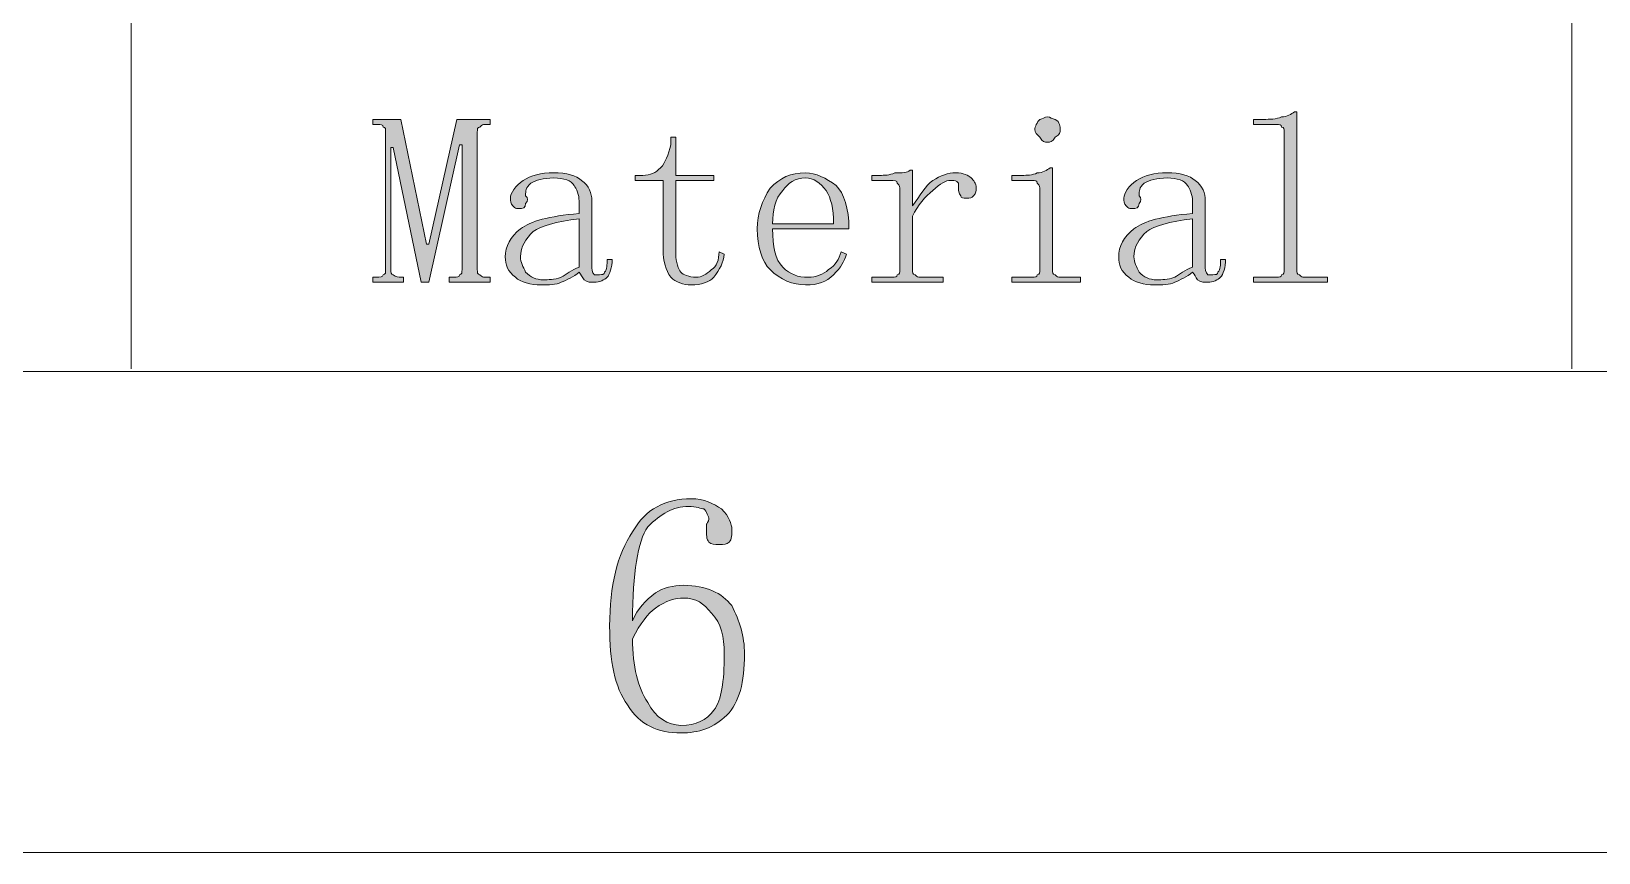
# Model space of a CAD drawing. Header units: millimetres. Extents: x 0 to 297, y 0 to 208.
# Drawn here: x 197.66 to 209.46, y 0.1 to 6.28 of the extents above; entities that cross this region are included whole.
import ezdxf

# ---------------------------------------------------------------- set-up
doc = ezdxf.new("R2010")
doc.units = ezdxf.units.MM

msp = doc.modelspace()

# ---------------------------------------------------------------- hatches: boundary and pattern name
h = msp.add_hatch(color=7)
edge = h.paths.add_edge_path(flags=0)
edge.add_spline(control_points=[(201.016658, 4.485163), (201.016658, 4.46576), (201.016658, 4.44671), (201.035708, 4.44671), (201.055111, 4.42766), (201.055111, 4.42766), (201.074161, 4.42766), (201.074161, 4.42766), (201.112614, 4.42766), (201.112614, 4.42766), (201.112614, 4.42766), (201.112614, 4.389207), (201.112614, 4.389207), (201.112614, 4.389207), (200.805697, 4.389207), (200.805697, 4.389207), (200.805697, 4.389207), (200.805697, 4.42766), (200.805697, 4.42766), (200.805697, 4.42766), (200.84415, 4.42766), (200.84415, 4.42766), (200.8632, 4.42766), (200.882603, 4.42766), (200.882603, 4.44671), (200.901653, 4.44671), (200.901653, 4.46576), (200.901653, 4.485163), (200.901653, 4.485163), (200.901653, 5.424257), (200.901653, 5.424257), (200.901653, 5.424257), (200.882603, 5.424257), (200.882603, 5.424257), (200.882603, 5.424257), (200.652592, 4.389207), (200.652592, 4.389207), (200.652592, 4.389207), (200.595089, 4.389207), (200.595089, 4.389207), (200.595089, 4.389207), (200.595089, 4.389207), (200.595089, 4.389207), (200.595089, 4.389207), (200.384128, 5.404854), (200.384128, 5.404854), (200.384128, 5.404854), (200.365078, 5.404854), (200.365078, 5.404854), (200.365078, 5.404854), (200.365078, 4.485163), (200.365078, 4.485163), (200.365078, 4.46576), (200.365078, 4.44671), (200.384128, 4.44671), (200.403178, 4.42766), (200.422581, 4.42766), (200.441631, 4.42766), (200.441631, 4.42766), (200.460681, 4.42766), (200.460681, 4.42766), (200.460681, 4.42766), (200.460681, 4.389207), (200.460681, 4.389207), (200.460681, 4.389207), (200.230669, 4.389207), (200.230669, 4.389207), (200.230669, 4.389207), (200.230669, 4.42766), (200.230669, 4.42766), (200.230669, 4.42766), (200.250072, 4.42766), (200.250072, 4.42766), (200.288172, 4.42766), (200.307575, 4.42766), (200.307575, 4.44671), (200.326625, 4.44671), (200.326625, 4.46576), (200.326625, 4.485163), (200.326625, 4.485163), (200.326625, 5.51986), (200.326625, 5.51986), (200.326625, 5.539263), (200.326625, 5.558313), (200.307575, 5.558313), (200.307575, 5.577363), (200.288172, 5.577363), (200.269122, 5.577363), (200.269122, 5.577363), (200.230669, 5.577363), (200.230669, 5.577363), (200.230669, 5.577363), (200.230669, 5.615815), (200.230669, 5.615815), (200.230669, 5.615815), (200.441631, 5.615815), (200.441631, 5.615815), (200.441631, 5.615815), (200.633189, 4.676721), (200.633189, 4.676721), (200.633189, 4.676721), (200.652592, 4.676721), (200.652592, 4.676721), (200.652592, 4.676721), (200.8632, 5.615815), (200.8632, 5.615815), (200.8632, 5.615815), (201.112614, 5.615815), (201.112614, 5.615815), (201.112614, 5.615815), (201.112614, 5.577363), (201.112614, 5.577363), (201.112614, 5.577363), (201.074161, 5.577363), (201.074161, 5.577363), (201.055111, 5.577363), (201.055111, 5.577363), (201.035708, 5.558313), (201.016658, 5.558313), (201.016658, 5.539263), (201.016658, 5.51986), (201.016658, 5.51986), (201.016658, 4.485163), (201.016658, 4.485163), (201.016658, 4.485163), (201.016658, 4.485163), (201.016658, 4.485163)], knot_values=[0, 0, 0, 0, 1, 1, 1, 2, 2, 2, 3, 3, 3, 4, 4, 4, 5, 5, 5, 6, 6, 6, 7, 7, 7, 8, 8, 8, 9, 9, 9, 10, 10, 10, 11, 11, 11, 12, 12, 12, 13, 13, 13, 14, 14, 14, 15, 15, 15, 16, 16, 16, 17, 17, 17, 18, 18, 18, 19, 19, 19, 20, 20, 20, 21, 21, 21, 22, 22, 22, 23, 23, 23, 24, 24, 24, 25, 25, 25, 26, 26, 26, 27, 27, 27, 28, 28, 28, 29, 29, 29, 30, 30, 30, 31, 31, 31, 32, 32, 32, 33, 33, 33, 34, 34, 34, 35, 35, 35, 36, 36, 36, 37, 37, 37, 38, 38, 38, 39, 39, 39, 40, 40, 40, 41, 41, 41, 42, 42, 42, 42], degree=3, periodic=1)
edge = h.paths.add_edge_path(flags=0)
edge.add_spline(control_points=[(201.495731, 4.370157), (201.419178, 4.370157), (201.342272, 4.389207), (201.304172, 4.42766), (201.246669, 4.46576), (201.227619, 4.523263), (201.227619, 4.580765), (201.227619, 4.657671), (201.265719, 4.734224), (201.342272, 4.791726), (201.419178, 4.849229), (201.553233, 4.887682), (201.783244, 4.906732), (201.783244, 4.906732), (201.783244, 5.002688), (201.783244, 5.002688), (201.783244, 5.040788), (201.764194, 5.09829), (201.744792, 5.117693), (201.725742, 5.155793), (201.668239, 5.174843), (201.591686, 5.174843), (201.514781, 5.174843), (201.457278, 5.155793), (201.419178, 5.136743), (201.380725, 5.09829), (201.380725, 5.07924), (201.380725, 5.040788), (201.399775, 5.021738), (201.399775, 5.002688), (201.380725, 4.983285), (201.380725, 4.945185), (201.361675, 4.945185), (201.323222, 4.945185), (201.304172, 4.945185), (201.304172, 4.945185), (201.284769, 4.964235), (201.265719, 4.983285), (201.265719, 5.002688), (201.265719, 5.021738), (201.265719, 5.06019), (201.304172, 5.117693), (201.361675, 5.155793), (201.419178, 5.194246), (201.495731, 5.213296), (201.591686, 5.213296), (201.687289, 5.213296), (201.764194, 5.194246), (201.802294, 5.155793), (201.859797, 5.117693), (201.8792, 5.06019), (201.8792, 5.002688), (201.8792, 5.002688), (201.8792, 4.523263), (201.8792, 4.523263), (201.8792, 4.485163), (201.8792, 4.46576), (201.89825, 4.44671), (201.89825, 4.44671), (201.9173, 4.44671), (201.936703, 4.44671), (201.955753, 4.44671), (201.974803, 4.44671), (201.974803, 4.46576), (201.994206, 4.485163), (201.994206, 4.523263), (201.994206, 4.561715), (201.994206, 4.561715), (202.032306, 4.561715), (202.032306, 4.561715), (202.032306, 4.504213), (202.013256, 4.44671), (201.994206, 4.42766), (201.974803, 4.408257), (201.936703, 4.389207), (201.89825, 4.389207), (201.8792, 4.389207), (201.840747, 4.389207), (201.821697, 4.408257), (201.802294, 4.42766), (201.802294, 4.44671), (201.783244, 4.46576), (201.744792, 4.42766), (201.687289, 4.408257), (201.649189, 4.389207), (201.610736, 4.370157), (201.553233, 4.370157), (201.495731, 4.370157), (201.495731, 4.370157), (201.495731, 4.370157), (201.495731, 4.370157), (201.495731, 4.370157), (201.495731, 4.370157), (201.495731, 4.370157)], knot_values=[0, 0, 0, 0, 1, 1, 1, 2, 2, 2, 3, 3, 3, 4, 4, 4, 5, 5, 5, 6, 6, 6, 7, 7, 7, 8, 8, 8, 9, 9, 9, 10, 10, 10, 11, 11, 11, 12, 12, 12, 13, 13, 13, 14, 14, 14, 15, 15, 15, 16, 16, 16, 17, 17, 17, 18, 18, 18, 19, 19, 19, 20, 20, 20, 21, 21, 21, 22, 22, 22, 23, 23, 23, 24, 24, 24, 25, 25, 25, 26, 26, 26, 27, 27, 27, 28, 28, 28, 29, 29, 29, 30, 30, 30, 31, 31, 31, 31], degree=3, periodic=1)
edge = h.paths.add_edge_path(flags=0)
edge.add_spline(control_points=[(201.342272, 4.580765), (201.342272, 4.542665), (201.361675, 4.504213), (201.380725, 4.46576), (201.419178, 4.42766), (201.457278, 4.408257), (201.514781, 4.408257), (201.553233, 4.408257), (201.591686, 4.408257), (201.649189, 4.42766), (201.687289, 4.44671), (201.725742, 4.485163), (201.783244, 4.504213), (201.783244, 4.504213), (201.783244, 4.868279), (201.783244, 4.868279), (201.610736, 4.849229), (201.495731, 4.810776), (201.438228, 4.772676), (201.380725, 4.715174), (201.342272, 4.657671), (201.342272, 4.580765), (201.342272, 4.580765), (201.342272, 4.580765), (201.342272, 4.580765), (201.342272, 4.580765), (201.342272, 4.580765), (201.342272, 4.580765)], knot_values=[0, 0, 0, 0, 1, 1, 1, 2, 2, 2, 3, 3, 3, 4, 4, 4, 5, 5, 5, 6, 6, 6, 7, 7, 7, 8, 8, 8, 9, 9, 9, 9], degree=3, periodic=1)
edge = h.paths.add_edge_path(flags=0)
edge.add_spline(control_points=[(202.511378, 4.600168), (202.511378, 4.542665), (202.530781, 4.485163), (202.549831, 4.46576), (202.568881, 4.44671), (202.607333, 4.42766), (202.664836, 4.42766), (202.703289, 4.42766), (202.741389, 4.44671), (202.779842, 4.485163), (202.818294, 4.504213), (202.837344, 4.561715), (202.837344, 4.619218), (202.837344, 4.619218), (202.875797, 4.600168), (202.875797, 4.600168), (202.875797, 4.542665), (202.837344, 4.485163), (202.798892, 4.42766), (202.760792, 4.389207), (202.703289, 4.370157), (202.626383, 4.370157), (202.568881, 4.370157), (202.511378, 4.389207), (202.473278, 4.42766), (202.434825, 4.485163), (202.415775, 4.542665), (202.415775, 4.638268), (202.415775, 4.638268), (202.415775, 5.155793), (202.415775, 5.155793), (202.415775, 5.155793), (202.204814, 5.155793), (202.204814, 5.155793), (202.204814, 5.155793), (202.204814, 5.194246), (202.204814, 5.194246), (202.204814, 5.194246), (202.262317, 5.194246), (202.262317, 5.194246), (202.319819, 5.194246), (202.358272, 5.213296), (202.396372, 5.251749), (202.434825, 5.289849), (202.453875, 5.347351), (202.473278, 5.424257), (202.473278, 5.424257), (202.473278, 5.48176), (202.473278, 5.48176), (202.473278, 5.48176), (202.511378, 5.48176), (202.511378, 5.48176), (202.511378, 5.48176), (202.511378, 5.194246), (202.511378, 5.194246), (202.511378, 5.194246), (202.798892, 5.194246), (202.798892, 5.194246), (202.798892, 5.194246), (202.798892, 5.155793), (202.798892, 5.155793), (202.798892, 5.155793), (202.511378, 5.155793), (202.511378, 5.155793), (202.511378, 5.155793), (202.511378, 4.600168), (202.511378, 4.600168), (202.511378, 4.600168), (202.511378, 4.600168), (202.511378, 4.600168)], knot_values=[0, 0, 0, 0, 1, 1, 1, 2, 2, 2, 3, 3, 3, 4, 4, 4, 5, 5, 5, 6, 6, 6, 7, 7, 7, 8, 8, 8, 9, 9, 9, 10, 10, 10, 11, 11, 11, 12, 12, 12, 13, 13, 13, 14, 14, 14, 15, 15, 15, 16, 16, 16, 17, 17, 17, 18, 18, 18, 19, 19, 19, 20, 20, 20, 21, 21, 21, 22, 22, 22, 23, 23, 23, 23], degree=3, periodic=1)
edge = h.paths.add_edge_path(flags=0)
edge.add_spline(control_points=[(203.699886, 4.830179), (203.699886, 4.945185), (203.680483, 5.021738), (203.642383, 5.07924), (203.603931, 5.136743), (203.546428, 5.174843), (203.488925, 5.174843), (203.412372, 5.174843), (203.354869, 5.136743), (203.316417, 5.07924), (203.258914, 5.021738), (203.239864, 4.925782), (203.239864, 4.830179), (203.239864, 4.830179), (203.699886, 4.830179), (203.699886, 4.830179), (203.699886, 4.830179), (203.699886, 4.830179), (203.699886, 4.830179)], knot_values=[0, 0, 0, 0, 1, 1, 1, 2, 2, 2, 3, 3, 3, 4, 4, 4, 5, 5, 5, 6, 6, 6, 6], degree=3, periodic=1)
edge = h.paths.add_edge_path(flags=0)
edge.add_spline(control_points=[(203.239864, 4.791726), (203.239864, 4.657671), (203.258914, 4.561715), (203.316417, 4.504213), (203.373919, 4.44671), (203.431422, 4.42766), (203.507975, 4.42766), (203.565478, 4.42766), (203.622981, 4.44671), (203.661433, 4.485163), (203.718936, 4.523263), (203.737986, 4.561715), (203.757389, 4.619218), (203.757389, 4.619218), (203.795489, 4.600168), (203.795489, 4.600168), (203.776439, 4.542665), (203.757389, 4.504213), (203.699886, 4.44671), (203.642383, 4.389207), (203.584881, 4.370157), (203.488925, 4.370157), (203.392969, 4.370157), (203.297367, 4.408257), (203.220814, 4.485163), (203.163311, 4.542665), (203.124858, 4.657671), (203.124858, 4.791726), (203.124858, 4.906732), (203.163311, 5.002688), (203.220814, 5.09829), (203.297367, 5.174843), (203.373919, 5.213296), (203.488925, 5.213296), (203.565478, 5.213296), (203.642383, 5.174843), (203.718936, 5.117693), (203.776439, 5.06019), (203.814892, 4.945185), (203.814892, 4.791726), (203.814892, 4.791726), (203.239864, 4.791726), (203.239864, 4.791726), (203.239864, 4.791726), (203.239864, 4.791726), (203.239864, 4.791726)], knot_values=[0, 0, 0, 0, 1, 1, 1, 2, 2, 2, 3, 3, 3, 4, 4, 4, 5, 5, 5, 6, 6, 6, 7, 7, 7, 8, 8, 8, 9, 9, 9, 10, 10, 10, 11, 11, 11, 12, 12, 12, 13, 13, 13, 14, 14, 14, 15, 15, 15, 15], degree=3, periodic=1)
edge = h.paths.add_edge_path(flags=0)
edge.add_spline(control_points=[(204.293964, 4.964235), (204.351467, 5.040788), (204.389567, 5.117693), (204.447069, 5.155793), (204.504572, 5.194246), (204.562075, 5.213296), (204.619578, 5.213296), (204.677081, 5.213296), (204.715533, 5.194246), (204.734583, 5.174843), (204.753986, 5.155793), (204.773036, 5.136743), (204.773036, 5.09829), (204.773036, 5.07924), (204.773036, 5.06019), (204.753986, 5.040788), (204.734583, 5.021738), (204.734583, 5.021738), (204.696483, 5.021738), (204.677081, 5.021738), (204.658031, 5.021738), (204.658031, 5.040788), (204.638981, 5.06019), (204.638981, 5.07924), (204.638981, 5.09829), (204.638981, 5.117693), (204.638981, 5.136743), (204.638981, 5.136743), (204.619578, 5.155793), (204.619578, 5.155793), (204.581478, 5.155793), (204.543025, 5.155793), (204.504572, 5.136743), (204.447069, 5.07924), (204.389567, 5.040788), (204.332417, 4.964235), (204.293964, 4.887682), (204.293964, 4.887682), (204.293964, 4.485163), (204.293964, 4.485163), (204.293964, 4.46576), (204.293964, 4.44671), (204.313014, 4.44671), (204.332417, 4.42766), (204.332417, 4.42766), (204.351467, 4.42766), (204.351467, 4.42766), (204.523975, 4.42766), (204.523975, 4.42766), (204.523975, 4.42766), (204.523975, 4.389207), (204.523975, 4.389207), (204.523975, 4.389207), (203.9874, 4.389207), (203.9874, 4.389207), (203.9874, 4.389207), (203.9874, 4.42766), (203.9874, 4.42766), (203.9874, 4.42766), (204.140506, 4.42766), (204.140506, 4.42766), (204.159908, 4.42766), (204.178958, 4.42766), (204.178958, 4.44671), (204.198008, 4.44671), (204.198008, 4.46576), (204.198008, 4.485163), (204.198008, 4.485163), (204.198008, 5.09829), (204.198008, 5.09829), (204.198008, 5.09829), (204.198008, 5.117693), (204.178958, 5.136743), (204.178958, 5.155793), (204.159908, 5.155793), (204.121456, 5.155793), (204.121456, 5.155793), (203.9874, 5.155793), (203.9874, 5.155793), (203.9874, 5.155793), (203.9874, 5.194246), (203.9874, 5.194246), (203.9874, 5.194246), (204.044903, 5.194246), (204.044903, 5.194246), (204.083003, 5.194246), (204.121456, 5.194246), (204.159908, 5.213296), (204.217411, 5.213296), (204.255511, 5.213296), (204.274914, 5.232699), (204.274914, 5.232699), (204.293964, 5.232699), (204.293964, 5.232699), (204.293964, 5.232699), (204.293964, 4.964235), (204.293964, 4.964235), (204.293964, 4.964235), (204.293964, 4.964235), (204.293964, 4.964235)], knot_values=[0, 0, 0, 0, 1, 1, 1, 2, 2, 2, 3, 3, 3, 4, 4, 4, 5, 5, 5, 6, 6, 6, 7, 7, 7, 8, 8, 8, 9, 9, 9, 10, 10, 10, 11, 11, 11, 12, 12, 12, 13, 13, 13, 14, 14, 14, 15, 15, 15, 16, 16, 16, 17, 17, 17, 18, 18, 18, 19, 19, 19, 20, 20, 20, 21, 21, 21, 22, 22, 22, 23, 23, 23, 24, 24, 24, 25, 25, 25, 26, 26, 26, 27, 27, 27, 28, 28, 28, 29, 29, 29, 30, 30, 30, 31, 31, 31, 32, 32, 32, 33, 33, 33, 33], degree=3, periodic=1)
edge = h.paths.add_edge_path(flags=0)
edge.add_spline(control_points=[(205.252108, 5.09829), (205.252108, 5.09829), (205.252108, 5.117693), (205.233058, 5.136743), (205.233058, 5.155793), (205.214008, 5.155793), (205.194606, 5.155793), (205.194606, 5.155793), (205.0415, 5.155793), (205.0415, 5.155793), (205.0415, 5.155793), (205.0415, 5.194246), (205.0415, 5.194246), (205.0415, 5.194246), (205.118053, 5.194246), (205.118053, 5.194246), (205.156506, 5.194246), (205.194606, 5.194246), (205.233058, 5.213296), (205.271511, 5.213296), (205.309611, 5.232699), (205.329014, 5.251749), (205.329014, 5.251749), (205.348064, 5.251749), (205.348064, 5.251749), (205.348064, 5.251749), (205.348064, 4.485163), (205.348064, 4.485163), (205.348064, 4.46576), (205.348064, 4.44671), (205.367114, 4.44671), (205.386517, 4.42766), (205.386517, 4.42766), (205.405567, 4.42766), (205.405567, 4.42766), (205.558672, 4.42766), (205.558672, 4.42766), (205.558672, 4.42766), (205.558672, 4.389207), (205.558672, 4.389207), (205.558672, 4.389207), (205.0415, 4.389207), (205.0415, 4.389207), (205.0415, 4.389207), (205.0415, 4.42766), (205.0415, 4.42766), (205.0415, 4.42766), (205.194606, 4.42766), (205.194606, 4.42766), (205.214008, 4.42766), (205.233058, 4.42766), (205.233058, 4.44671), (205.252108, 4.44671), (205.252108, 4.46576), (205.252108, 4.485163), (205.252108, 4.485163), (205.252108, 5.09829), (205.252108, 5.09829), (205.252108, 5.09829), (205.252108, 5.09829), (205.252108, 5.09829)], knot_values=[0, 0, 0, 0, 1, 1, 1, 2, 2, 2, 3, 3, 3, 4, 4, 4, 5, 5, 5, 6, 6, 6, 7, 7, 7, 8, 8, 8, 9, 9, 9, 10, 10, 10, 11, 11, 11, 12, 12, 12, 13, 13, 13, 14, 14, 14, 15, 15, 15, 16, 16, 16, 17, 17, 17, 18, 18, 18, 19, 19, 19, 20, 20, 20, 20], degree=3, periodic=1)
edge = h.paths.add_edge_path(flags=0)
edge.add_spline(control_points=[(205.309611, 5.634865), (205.329014, 5.634865), (205.348064, 5.615815), (205.367114, 5.615815), (205.405567, 5.596765), (205.405567, 5.558313), (205.405567, 5.539263), (205.405567, 5.51986), (205.405567, 5.50081), (205.367114, 5.48176), (205.348064, 5.443307), (205.329014, 5.443307), (205.309611, 5.443307), (205.290561, 5.443307), (205.271511, 5.443307), (205.252108, 5.48176), (205.233058, 5.50081), (205.214008, 5.51986), (205.214008, 5.539263), (205.214008, 5.558313), (205.233058, 5.596765), (205.252108, 5.615815), (205.271511, 5.615815), (205.290561, 5.634865), (205.309611, 5.634865), (205.309611, 5.634865), (205.309611, 5.634865), (205.309611, 5.634865), (205.309611, 5.634865), (205.309611, 5.634865), (205.309611, 5.634865)], knot_values=[0, 0, 0, 0, 1, 1, 1, 2, 2, 2, 3, 3, 3, 4, 4, 4, 5, 5, 5, 6, 6, 6, 7, 7, 7, 8, 8, 8, 9, 9, 9, 10, 10, 10, 10], degree=3, periodic=1)
edge = h.paths.add_edge_path(flags=0)
edge.add_spline(control_points=[(206.11465, 4.370157), (206.038097, 4.370157), (205.961192, 4.389207), (205.923092, 4.42766), (205.865589, 4.46576), (205.846186, 4.523263), (205.846186, 4.580765), (205.846186, 4.657671), (205.884639, 4.734224), (205.961192, 4.791726), (206.038097, 4.849229), (206.172153, 4.887682), (206.402164, 4.906732), (206.402164, 4.906732), (206.402164, 5.002688), (206.402164, 5.002688), (206.402164, 5.040788), (206.383114, 5.09829), (206.363711, 5.117693), (206.344661, 5.155793), (206.287158, 5.174843), (206.210606, 5.174843), (206.1337, 5.174843), (206.076197, 5.155793), (206.038097, 5.136743), (205.999644, 5.09829), (205.999644, 5.07924), (205.999644, 5.040788), (206.018694, 5.021738), (206.018694, 5.002688), (205.999644, 4.983285), (205.999644, 4.945185), (205.980594, 4.945185), (205.942142, 4.945185), (205.923092, 4.945185), (205.923092, 4.945185), (205.903689, 4.964235), (205.884639, 4.983285), (205.884639, 5.002688), (205.884639, 5.021738), (205.884639, 5.06019), (205.923092, 5.117693), (205.980594, 5.155793), (206.038097, 5.194246), (206.11465, 5.213296), (206.210606, 5.213296), (206.306208, 5.213296), (206.383114, 5.194246), (206.421214, 5.155793), (206.478717, 5.117693), (206.498119, 5.06019), (206.498119, 5.002688), (206.498119, 5.002688), (206.498119, 4.523263), (206.498119, 4.523263), (206.498119, 4.485163), (206.498119, 4.46576), (206.517169, 4.44671), (206.517169, 4.44671), (206.536219, 4.44671), (206.555269, 4.44671), (206.574672, 4.44671), (206.593722, 4.44671), (206.593722, 4.46576), (206.612772, 4.485163), (206.612772, 4.523263), (206.612772, 4.561715), (206.612772, 4.561715), (206.651225, 4.561715), (206.651225, 4.561715), (206.651225, 4.504213), (206.632175, 4.44671), (206.612772, 4.42766), (206.593722, 4.408257), (206.555269, 4.389207), (206.517169, 4.389207), (206.498119, 4.389207), (206.459667, 4.389207), (206.440264, 4.408257), (206.421214, 4.42766), (206.421214, 4.44671), (206.402164, 4.46576), (206.363711, 4.42766), (206.306208, 4.408257), (206.268108, 4.389207), (206.229656, 4.370157), (206.172153, 4.370157), (206.11465, 4.370157), (206.11465, 4.370157), (206.11465, 4.370157), (206.11465, 4.370157), (206.11465, 4.370157), (206.11465, 4.370157), (206.11465, 4.370157)], knot_values=[0, 0, 0, 0, 1, 1, 1, 2, 2, 2, 3, 3, 3, 4, 4, 4, 5, 5, 5, 6, 6, 6, 7, 7, 7, 8, 8, 8, 9, 9, 9, 10, 10, 10, 11, 11, 11, 12, 12, 12, 13, 13, 13, 14, 14, 14, 15, 15, 15, 16, 16, 16, 17, 17, 17, 18, 18, 18, 19, 19, 19, 20, 20, 20, 21, 21, 21, 22, 22, 22, 23, 23, 23, 24, 24, 24, 25, 25, 25, 26, 26, 26, 27, 27, 27, 28, 28, 28, 29, 29, 29, 30, 30, 30, 31, 31, 31, 31], degree=3, periodic=1)
edge = h.paths.add_edge_path(flags=0)
edge.add_spline(control_points=[(205.961192, 4.580765), (205.961192, 4.542665), (205.980594, 4.504213), (205.999644, 4.46576), (206.038097, 4.42766), (206.076197, 4.408257), (206.1337, 4.408257), (206.172153, 4.408257), (206.210606, 4.408257), (206.268108, 4.42766), (206.306208, 4.44671), (206.344661, 4.485163), (206.402164, 4.504213), (206.402164, 4.504213), (206.402164, 4.868279), (206.402164, 4.868279), (206.229656, 4.849229), (206.11465, 4.810776), (206.057147, 4.772676), (205.999644, 4.715174), (205.961192, 4.657671), (205.961192, 4.580765), (205.961192, 4.580765), (205.961192, 4.580765), (205.961192, 4.580765), (205.961192, 4.580765), (205.961192, 4.580765), (205.961192, 4.580765)], knot_values=[0, 0, 0, 0, 1, 1, 1, 2, 2, 2, 3, 3, 3, 4, 4, 4, 5, 5, 5, 6, 6, 6, 7, 7, 7, 8, 8, 8, 9, 9, 9, 9], degree=3, periodic=1)
edge = h.paths.add_edge_path(flags=0)
edge.add_spline(control_points=[(206.938739, 5.615815), (206.977192, 5.615815), (207.034694, 5.615815), (207.072794, 5.634865), (207.111247, 5.634865), (207.1497, 5.654268), (207.16875, 5.673318), (207.16875, 5.673318), (207.1878, 5.673318), (207.1878, 5.673318), (207.1878, 5.673318), (207.1878, 4.485163), (207.1878, 4.485163), (207.1878, 4.46576), (207.1878, 4.44671), (207.207203, 4.44671), (207.226253, 4.42766), (207.226253, 4.42766), (207.245303, 4.42766), (207.245303, 4.42766), (207.417811, 4.42766), (207.417811, 4.42766), (207.417811, 4.42766), (207.417811, 4.389207), (207.417811, 4.389207), (207.417811, 4.389207), (206.862186, 4.389207), (206.862186, 4.389207), (206.862186, 4.389207), (206.862186, 4.42766), (206.862186, 4.42766), (206.862186, 4.42766), (207.034694, 4.42766), (207.034694, 4.42766), (207.053744, 4.42766), (207.072794, 4.42766), (207.072794, 4.44671), (207.092197, 4.44671), (207.092197, 4.46576), (207.092197, 4.485163), (207.092197, 4.485163), (207.092197, 5.51986), (207.092197, 5.51986), (207.092197, 5.539263), (207.092197, 5.558313), (207.072794, 5.558313), (207.072794, 5.577363), (207.053744, 5.577363), (207.034694, 5.577363), (207.034694, 5.577363), (206.862186, 5.577363), (206.862186, 5.577363), (206.862186, 5.577363), (206.862186, 5.615815), (206.862186, 5.615815), (206.862186, 5.615815), (206.938739, 5.615815), (206.938739, 5.615815), (206.938739, 5.615815), (206.938739, 5.615815), (206.938739, 5.615815)], knot_values=[0, 0, 0, 0, 1, 1, 1, 2, 2, 2, 3, 3, 3, 4, 4, 4, 5, 5, 5, 6, 6, 6, 7, 7, 7, 8, 8, 8, 9, 9, 9, 10, 10, 10, 11, 11, 11, 12, 12, 12, 13, 13, 13, 14, 14, 14, 15, 15, 15, 16, 16, 16, 17, 17, 17, 18, 18, 18, 19, 19, 19, 20, 20, 20, 20], degree=3, periodic=1)
h = msp.add_hatch(color=7)
edge = h.paths.add_edge_path(flags=0)
edge.add_spline(control_points=[(202.185764, 1.705979), (202.185764, 1.495371), (202.224217, 1.341913), (202.300769, 1.226907), (202.358272, 1.111901), (202.453875, 1.054399), (202.549831, 1.054399), (202.664836, 1.054399), (202.741389, 1.092851), (202.798892, 1.169404), (202.856394, 1.245957), (202.875797, 1.380365), (202.875797, 1.590974), (202.875797, 1.725382), (202.856394, 1.820985), (202.779842, 1.89789), (202.722339, 1.974443), (202.664836, 2.012543), (202.568881, 2.012543), (202.511378, 2.012543), (202.434825, 1.993493), (202.358272, 1.93599), (202.300769, 1.89789), (202.243267, 1.820985), (202.185764, 1.705979), (202.185764, 1.705979), (202.185764, 1.705979), (202.185764, 1.705979), (202.185764, 1.705979), (202.185764, 1.705979), (202.185764, 1.705979)], knot_values=[0, 0, 0, 0, 1, 1, 1, 2, 2, 2, 3, 3, 3, 4, 4, 4, 5, 5, 5, 6, 6, 6, 7, 7, 7, 8, 8, 8, 9, 9, 9, 10, 10, 10, 10], degree=3, periodic=1)
edge = h.paths.add_edge_path(flags=0)
edge.add_spline(control_points=[(202.568881, 2.108499), (202.741389, 2.108499), (202.856394, 2.050996), (202.9333, 1.955393), (202.990803, 1.840388), (203.028903, 1.725382), (203.028903, 1.590974), (203.028903, 1.380365), (202.990803, 1.226907), (202.894847, 1.130951), (202.798892, 1.035349), (202.683886, 0.996896), (202.549831, 0.996896), (202.377322, 0.996896), (202.243267, 1.054399), (202.147311, 1.207857), (202.051708, 1.341913), (202.013256, 1.533471), (202.013256, 1.801935), (202.013256, 2.108499), (202.070758, 2.33851), (202.185764, 2.511018), (202.281367, 2.683526), (202.434825, 2.760079), (202.626383, 2.760079), (202.722339, 2.760079), (202.798892, 2.721979), (202.856394, 2.683526), (202.913897, 2.626024), (202.9333, 2.568521), (202.9333, 2.530068), (202.9333, 2.491968), (202.9333, 2.453515), (202.913897, 2.434465), (202.894847, 2.415063), (202.875797, 2.415063), (202.837344, 2.415063), (202.798892, 2.415063), (202.779842, 2.415063), (202.760792, 2.434465), (202.741389, 2.453515), (202.741389, 2.491968), (202.741389, 2.530068), (202.741389, 2.530068), (202.741389, 2.549471), (202.741389, 2.568521), (202.741389, 2.568521), (202.760792, 2.587571), (202.760792, 2.606974), (202.760792, 2.626024), (202.741389, 2.664476), (202.722339, 2.683526), (202.703289, 2.683526), (202.664836, 2.702576), (202.607333, 2.702576), (202.492328, 2.702576), (202.396372, 2.645074), (202.300769, 2.549471), (202.224217, 2.434465), (202.185764, 2.204454), (202.185764, 1.840388), (202.224217, 1.93599), (202.281367, 1.993493), (202.358272, 2.050996), (202.415775, 2.089449), (202.492328, 2.108499), (202.568881, 2.108499), (202.568881, 2.108499), (202.568881, 2.108499), (202.568881, 2.108499), (202.568881, 2.108499), (202.568881, 2.108499), (202.568881, 2.108499)], knot_values=[0, 0, 0, 0, 1, 1, 1, 2, 2, 2, 3, 3, 3, 4, 4, 4, 5, 5, 5, 6, 6, 6, 7, 7, 7, 8, 8, 8, 9, 9, 9, 10, 10, 10, 11, 11, 11, 12, 12, 12, 13, 13, 13, 14, 14, 14, 15, 15, 15, 16, 16, 16, 17, 17, 17, 18, 18, 18, 19, 19, 19, 20, 20, 20, 21, 21, 21, 22, 22, 22, 23, 23, 23, 24, 24, 24, 24], degree=3, periodic=1)

# ---------------------------------------------------------------- linework, layer by layer
at = {"color": 7, "lineweight": 15}
for points in [[(198.409983, 26.870324), (198.409983, 3.737626)], [(209.2579, 26.870324), (209.2579, 3.737626)], [(3.784953, 3.718576), (293.163978, 3.718576)], [(161.516483, 3.718576), (238.178269, 3.718576)], [(0.162631, 0.096254), (296.7863, 0.096254)]]:
    msp.add_lwpolyline(points, dxfattribs=at)
at = {"color": 7, "lineweight": 0}
for points, knots in [([(206.938739, 5.615815), (206.977192, 5.615815), (207.034694, 5.615815), (207.072794, 5.634865), (207.111247, 5.634865), (207.1497, 5.654268), (207.16875, 5.673318), (207.16875, 5.673318), (207.1878, 5.673318), (207.1878, 5.673318), (207.1878, 5.673318), (207.1878, 4.485163), (207.1878, 4.485163), (207.1878, 4.46576), (207.1878, 4.44671), (207.207203, 4.44671), (207.226253, 4.42766), (207.226253, 4.42766), (207.245303, 4.42766), (207.245303, 4.42766), (207.417811, 4.42766), (207.417811, 4.42766), (207.417811, 4.42766), (207.417811, 4.389207), (207.417811, 4.389207), (207.417811, 4.389207), (206.862186, 4.389207), (206.862186, 4.389207), (206.862186, 4.389207), (206.862186, 4.42766), (206.862186, 4.42766), (206.862186, 4.42766), (207.034694, 4.42766), (207.034694, 4.42766), (207.053744, 4.42766), (207.072794, 4.42766), (207.072794, 4.44671), (207.092197, 4.44671), (207.092197, 4.46576), (207.092197, 4.485163), (207.092197, 4.485163), (207.092197, 5.51986), (207.092197, 5.51986), (207.092197, 5.539263), (207.092197, 5.558313), (207.072794, 5.558313), (207.072794, 5.577363), (207.053744, 5.577363), (207.034694, 5.577363), (207.034694, 5.577363), (206.862186, 5.577363), (206.862186, 5.577363), (206.862186, 5.577363), (206.862186, 5.615815), (206.862186, 5.615815), (206.862186, 5.615815), (206.938739, 5.615815), (206.938739, 5.615815), (206.938739, 5.615815), (206.938739, 5.615815), (206.938739, 5.615815)], [0, 0, 0, 0, 1, 1, 1, 2, 2, 2, 3, 3, 3, 4, 4, 4, 5, 5, 5, 6, 6, 6, 7, 7, 7, 8, 8, 8, 9, 9, 9, 10, 10, 10, 11, 11, 11, 12, 12, 12, 13, 13, 13, 14, 14, 14, 15, 15, 15, 16, 16, 16, 17, 17, 17, 18, 18, 18, 19, 19, 19, 20, 20, 20, 20]), ([(201.016658, 4.485163), (201.016658, 4.46576), (201.016658, 4.44671), (201.035708, 4.44671), (201.055111, 4.42766), (201.055111, 4.42766), (201.074161, 4.42766), (201.074161, 4.42766), (201.112614, 4.42766), (201.112614, 4.42766), (201.112614, 4.42766), (201.112614, 4.389207), (201.112614, 4.389207), (201.112614, 4.389207), (200.805697, 4.389207), (200.805697, 4.389207), (200.805697, 4.389207), (200.805697, 4.42766), (200.805697, 4.42766), (200.805697, 4.42766), (200.84415, 4.42766), (200.84415, 4.42766), (200.8632, 4.42766), (200.882603, 4.42766), (200.882603, 4.44671), (200.901653, 4.44671), (200.901653, 4.46576), (200.901653, 4.485163), (200.901653, 4.485163), (200.901653, 5.424257), (200.901653, 5.424257), (200.901653, 5.424257), (200.882603, 5.424257), (200.882603, 5.424257), (200.882603, 5.424257), (200.652592, 4.389207), (200.652592, 4.389207), (200.652592, 4.389207), (200.595089, 4.389207), (200.595089, 4.389207), (200.595089, 4.389207), (200.595089, 4.389207), (200.595089, 4.389207), (200.595089, 4.389207), (200.384128, 5.404854), (200.384128, 5.404854), (200.384128, 5.404854), (200.365078, 5.404854), (200.365078, 5.404854), (200.365078, 5.404854), (200.365078, 4.485163), (200.365078, 4.485163), (200.365078, 4.46576), (200.365078, 4.44671), (200.384128, 4.44671), (200.403178, 4.42766), (200.422581, 4.42766), (200.441631, 4.42766), (200.441631, 4.42766), (200.460681, 4.42766), (200.460681, 4.42766), (200.460681, 4.42766), (200.460681, 4.389207), (200.460681, 4.389207), (200.460681, 4.389207), (200.230669, 4.389207), (200.230669, 4.389207), (200.230669, 4.389207), (200.230669, 4.42766), (200.230669, 4.42766), (200.230669, 4.42766), (200.250072, 4.42766), (200.250072, 4.42766), (200.288172, 4.42766), (200.307575, 4.42766), (200.307575, 4.44671), (200.326625, 4.44671), (200.326625, 4.46576), (200.326625, 4.485163), (200.326625, 4.485163), (200.326625, 5.51986), (200.326625, 5.51986), (200.326625, 5.539263), (200.326625, 5.558313), (200.307575, 5.558313), (200.307575, 5.577363), (200.288172, 5.577363), (200.269122, 5.577363), (200.269122, 5.577363), (200.230669, 5.577363), (200.230669, 5.577363), (200.230669, 5.577363), (200.230669, 5.615815), (200.230669, 5.615815), (200.230669, 5.615815), (200.441631, 5.615815), (200.441631, 5.615815), (200.441631, 5.615815), (200.633189, 4.676721), (200.633189, 4.676721), (200.633189, 4.676721), (200.652592, 4.676721), (200.652592, 4.676721), (200.652592, 4.676721), (200.8632, 5.615815), (200.8632, 5.615815), (200.8632, 5.615815), (201.112614, 5.615815), (201.112614, 5.615815), (201.112614, 5.615815), (201.112614, 5.577363), (201.112614, 5.577363), (201.112614, 5.577363), (201.074161, 5.577363), (201.074161, 5.577363), (201.055111, 5.577363), (201.055111, 5.577363), (201.035708, 5.558313), (201.016658, 5.558313), (201.016658, 5.539263), (201.016658, 5.51986), (201.016658, 5.51986), (201.016658, 4.485163), (201.016658, 4.485163), (201.016658, 4.485163), (201.016658, 4.485163), (201.016658, 4.485163)], [0, 0, 0, 0, 1, 1, 1, 2, 2, 2, 3, 3, 3, 4, 4, 4, 5, 5, 5, 6, 6, 6, 7, 7, 7, 8, 8, 8, 9, 9, 9, 10, 10, 10, 11, 11, 11, 12, 12, 12, 13, 13, 13, 14, 14, 14, 15, 15, 15, 16, 16, 16, 17, 17, 17, 18, 18, 18, 19, 19, 19, 20, 20, 20, 21, 21, 21, 22, 22, 22, 23, 23, 23, 24, 24, 24, 25, 25, 25, 26, 26, 26, 27, 27, 27, 28, 28, 28, 29, 29, 29, 30, 30, 30, 31, 31, 31, 32, 32, 32, 33, 33, 33, 34, 34, 34, 35, 35, 35, 36, 36, 36, 37, 37, 37, 38, 38, 38, 39, 39, 39, 40, 40, 40, 41, 41, 41, 42, 42, 42, 42]), ([(205.309611, 5.634865), (205.329014, 5.634865), (205.348064, 5.615815), (205.367114, 5.615815), (205.405567, 5.596765), (205.405567, 5.558313), (205.405567, 5.539263), (205.405567, 5.51986), (205.405567, 5.50081), (205.367114, 5.48176), (205.348064, 5.443307), (205.329014, 5.443307), (205.309611, 5.443307), (205.290561, 5.443307), (205.271511, 5.443307), (205.252108, 5.48176), (205.233058, 5.50081), (205.214008, 5.51986), (205.214008, 5.539263), (205.214008, 5.558313), (205.233058, 5.596765), (205.252108, 5.615815), (205.271511, 5.615815), (205.290561, 5.634865), (205.309611, 5.634865), (205.309611, 5.634865), (205.309611, 5.634865), (205.309611, 5.634865), (205.309611, 5.634865), (205.309611, 5.634865), (205.309611, 5.634865)], [0, 0, 0, 0, 1, 1, 1, 2, 2, 2, 3, 3, 3, 4, 4, 4, 5, 5, 5, 6, 6, 6, 7, 7, 7, 8, 8, 8, 9, 9, 9, 10, 10, 10, 10]), ([(202.511378, 4.600168), (202.511378, 4.542665), (202.530781, 4.485163), (202.549831, 4.46576), (202.568881, 4.44671), (202.607333, 4.42766), (202.664836, 4.42766), (202.703289, 4.42766), (202.741389, 4.44671), (202.779842, 4.485163), (202.818294, 4.504213), (202.837344, 4.561715), (202.837344, 4.619218), (202.837344, 4.619218), (202.875797, 4.600168), (202.875797, 4.600168), (202.875797, 4.542665), (202.837344, 4.485163), (202.798892, 4.42766), (202.760792, 4.389207), (202.703289, 4.370157), (202.626383, 4.370157), (202.568881, 4.370157), (202.511378, 4.389207), (202.473278, 4.42766), (202.434825, 4.485163), (202.415775, 4.542665), (202.415775, 4.638268), (202.415775, 4.638268), (202.415775, 5.155793), (202.415775, 5.155793), (202.415775, 5.155793), (202.204814, 5.155793), (202.204814, 5.155793), (202.204814, 5.155793), (202.204814, 5.194246), (202.204814, 5.194246), (202.204814, 5.194246), (202.262317, 5.194246), (202.262317, 5.194246), (202.319819, 5.194246), (202.358272, 5.213296), (202.396372, 5.251749), (202.434825, 5.289849), (202.453875, 5.347351), (202.473278, 5.424257), (202.473278, 5.424257), (202.473278, 5.48176), (202.473278, 5.48176), (202.473278, 5.48176), (202.511378, 5.48176), (202.511378, 5.48176), (202.511378, 5.48176), (202.511378, 5.194246), (202.511378, 5.194246), (202.511378, 5.194246), (202.798892, 5.194246), (202.798892, 5.194246), (202.798892, 5.194246), (202.798892, 5.155793), (202.798892, 5.155793), (202.798892, 5.155793), (202.511378, 5.155793), (202.511378, 5.155793), (202.511378, 5.155793), (202.511378, 4.600168), (202.511378, 4.600168), (202.511378, 4.600168), (202.511378, 4.600168), (202.511378, 4.600168)], [0, 0, 0, 0, 1, 1, 1, 2, 2, 2, 3, 3, 3, 4, 4, 4, 5, 5, 5, 6, 6, 6, 7, 7, 7, 8, 8, 8, 9, 9, 9, 10, 10, 10, 11, 11, 11, 12, 12, 12, 13, 13, 13, 14, 14, 14, 15, 15, 15, 16, 16, 16, 17, 17, 17, 18, 18, 18, 19, 19, 19, 20, 20, 20, 21, 21, 21, 22, 22, 22, 23, 23, 23, 23]), ([(201.495731, 4.370157), (201.419178, 4.370157), (201.342272, 4.389207), (201.304172, 4.42766), (201.246669, 4.46576), (201.227619, 4.523263), (201.227619, 4.580765), (201.227619, 4.657671), (201.265719, 4.734224), (201.342272, 4.791726), (201.419178, 4.849229), (201.553233, 4.887682), (201.783244, 4.906732), (201.783244, 4.906732), (201.783244, 5.002688), (201.783244, 5.002688), (201.783244, 5.040788), (201.764194, 5.09829), (201.744792, 5.117693), (201.725742, 5.155793), (201.668239, 5.174843), (201.591686, 5.174843), (201.514781, 5.174843), (201.457278, 5.155793), (201.419178, 5.136743), (201.380725, 5.09829), (201.380725, 5.07924), (201.380725, 5.040788), (201.399775, 5.021738), (201.399775, 5.002688), (201.380725, 4.983285), (201.380725, 4.945185), (201.361675, 4.945185), (201.323222, 4.945185), (201.304172, 4.945185), (201.304172, 4.945185), (201.284769, 4.964235), (201.265719, 4.983285), (201.265719, 5.002688), (201.265719, 5.021738), (201.265719, 5.06019), (201.304172, 5.117693), (201.361675, 5.155793), (201.419178, 5.194246), (201.495731, 5.213296), (201.591686, 5.213296), (201.687289, 5.213296), (201.764194, 5.194246), (201.802294, 5.155793), (201.859797, 5.117693), (201.8792, 5.06019), (201.8792, 5.002688), (201.8792, 5.002688), (201.8792, 4.523263), (201.8792, 4.523263), (201.8792, 4.485163), (201.8792, 4.46576), (201.89825, 4.44671), (201.89825, 4.44671), (201.9173, 4.44671), (201.936703, 4.44671), (201.955753, 4.44671), (201.974803, 4.44671), (201.974803, 4.46576), (201.994206, 4.485163), (201.994206, 4.523263), (201.994206, 4.561715), (201.994206, 4.561715), (202.032306, 4.561715), (202.032306, 4.561715), (202.032306, 4.504213), (202.013256, 4.44671), (201.994206, 4.42766), (201.974803, 4.408257), (201.936703, 4.389207), (201.89825, 4.389207), (201.8792, 4.389207), (201.840747, 4.389207), (201.821697, 4.408257), (201.802294, 4.42766), (201.802294, 4.44671), (201.783244, 4.46576), (201.744792, 4.42766), (201.687289, 4.408257), (201.649189, 4.389207), (201.610736, 4.370157), (201.553233, 4.370157), (201.495731, 4.370157), (201.495731, 4.370157), (201.495731, 4.370157), (201.495731, 4.370157), (201.495731, 4.370157), (201.495731, 4.370157), (201.495731, 4.370157)], [0, 0, 0, 0, 1, 1, 1, 2, 2, 2, 3, 3, 3, 4, 4, 4, 5, 5, 5, 6, 6, 6, 7, 7, 7, 8, 8, 8, 9, 9, 9, 10, 10, 10, 11, 11, 11, 12, 12, 12, 13, 13, 13, 14, 14, 14, 15, 15, 15, 16, 16, 16, 17, 17, 17, 18, 18, 18, 19, 19, 19, 20, 20, 20, 21, 21, 21, 22, 22, 22, 23, 23, 23, 24, 24, 24, 25, 25, 25, 26, 26, 26, 27, 27, 27, 28, 28, 28, 29, 29, 29, 30, 30, 30, 31, 31, 31, 31]), ([(203.239864, 4.791726), (203.239864, 4.657671), (203.258914, 4.561715), (203.316417, 4.504213), (203.373919, 4.44671), (203.431422, 4.42766), (203.507975, 4.42766), (203.565478, 4.42766), (203.622981, 4.44671), (203.661433, 4.485163), (203.718936, 4.523263), (203.737986, 4.561715), (203.757389, 4.619218), (203.757389, 4.619218), (203.795489, 4.600168), (203.795489, 4.600168), (203.776439, 4.542665), (203.757389, 4.504213), (203.699886, 4.44671), (203.642383, 4.389207), (203.584881, 4.370157), (203.488925, 4.370157), (203.392969, 4.370157), (203.297367, 4.408257), (203.220814, 4.485163), (203.163311, 4.542665), (203.124858, 4.657671), (203.124858, 4.791726), (203.124858, 4.906732), (203.163311, 5.002688), (203.220814, 5.09829), (203.297367, 5.174843), (203.373919, 5.213296), (203.488925, 5.213296), (203.565478, 5.213296), (203.642383, 5.174843), (203.718936, 5.117693), (203.776439, 5.06019), (203.814892, 4.945185), (203.814892, 4.791726), (203.814892, 4.791726), (203.239864, 4.791726), (203.239864, 4.791726), (203.239864, 4.791726), (203.239864, 4.791726), (203.239864, 4.791726)], [0, 0, 0, 0, 1, 1, 1, 2, 2, 2, 3, 3, 3, 4, 4, 4, 5, 5, 5, 6, 6, 6, 7, 7, 7, 8, 8, 8, 9, 9, 9, 10, 10, 10, 11, 11, 11, 12, 12, 12, 13, 13, 13, 14, 14, 14, 15, 15, 15, 15]), ([(204.293964, 4.964235), (204.351467, 5.040788), (204.389567, 5.117693), (204.447069, 5.155793), (204.504572, 5.194246), (204.562075, 5.213296), (204.619578, 5.213296), (204.677081, 5.213296), (204.715533, 5.194246), (204.734583, 5.174843), (204.753986, 5.155793), (204.773036, 5.136743), (204.773036, 5.09829), (204.773036, 5.07924), (204.773036, 5.06019), (204.753986, 5.040788), (204.734583, 5.021738), (204.734583, 5.021738), (204.696483, 5.021738), (204.677081, 5.021738), (204.658031, 5.021738), (204.658031, 5.040788), (204.638981, 5.06019), (204.638981, 5.07924), (204.638981, 5.09829), (204.638981, 5.117693), (204.638981, 5.136743), (204.638981, 5.136743), (204.619578, 5.155793), (204.619578, 5.155793), (204.581478, 5.155793), (204.543025, 5.155793), (204.504572, 5.136743), (204.447069, 5.07924), (204.389567, 5.040788), (204.332417, 4.964235), (204.293964, 4.887682), (204.293964, 4.887682), (204.293964, 4.485163), (204.293964, 4.485163), (204.293964, 4.46576), (204.293964, 4.44671), (204.313014, 4.44671), (204.332417, 4.42766), (204.332417, 4.42766), (204.351467, 4.42766), (204.351467, 4.42766), (204.523975, 4.42766), (204.523975, 4.42766), (204.523975, 4.42766), (204.523975, 4.389207), (204.523975, 4.389207), (204.523975, 4.389207), (203.9874, 4.389207), (203.9874, 4.389207), (203.9874, 4.389207), (203.9874, 4.42766), (203.9874, 4.42766), (203.9874, 4.42766), (204.140506, 4.42766), (204.140506, 4.42766), (204.159908, 4.42766), (204.178958, 4.42766), (204.178958, 4.44671), (204.198008, 4.44671), (204.198008, 4.46576), (204.198008, 4.485163), (204.198008, 4.485163), (204.198008, 5.09829), (204.198008, 5.09829), (204.198008, 5.09829), (204.198008, 5.117693), (204.178958, 5.136743), (204.178958, 5.155793), (204.159908, 5.155793), (204.121456, 5.155793), (204.121456, 5.155793), (203.9874, 5.155793), (203.9874, 5.155793), (203.9874, 5.155793), (203.9874, 5.194246), (203.9874, 5.194246), (203.9874, 5.194246), (204.044903, 5.194246), (204.044903, 5.194246), (204.083003, 5.194246), (204.121456, 5.194246), (204.159908, 5.213296), (204.217411, 5.213296), (204.255511, 5.213296), (204.274914, 5.232699), (204.274914, 5.232699), (204.293964, 5.232699), (204.293964, 5.232699), (204.293964, 5.232699), (204.293964, 4.964235), (204.293964, 4.964235), (204.293964, 4.964235), (204.293964, 4.964235), (204.293964, 4.964235)], [0, 0, 0, 0, 1, 1, 1, 2, 2, 2, 3, 3, 3, 4, 4, 4, 5, 5, 5, 6, 6, 6, 7, 7, 7, 8, 8, 8, 9, 9, 9, 10, 10, 10, 11, 11, 11, 12, 12, 12, 13, 13, 13, 14, 14, 14, 15, 15, 15, 16, 16, 16, 17, 17, 17, 18, 18, 18, 19, 19, 19, 20, 20, 20, 21, 21, 21, 22, 22, 22, 23, 23, 23, 24, 24, 24, 25, 25, 25, 26, 26, 26, 27, 27, 27, 28, 28, 28, 29, 29, 29, 30, 30, 30, 31, 31, 31, 32, 32, 32, 33, 33, 33, 33]), ([(205.252108, 5.09829), (205.252108, 5.09829), (205.252108, 5.117693), (205.233058, 5.136743), (205.233058, 5.155793), (205.214008, 5.155793), (205.194606, 5.155793), (205.194606, 5.155793), (205.0415, 5.155793), (205.0415, 5.155793), (205.0415, 5.155793), (205.0415, 5.194246), (205.0415, 5.194246), (205.0415, 5.194246), (205.118053, 5.194246), (205.118053, 5.194246), (205.156506, 5.194246), (205.194606, 5.194246), (205.233058, 5.213296), (205.271511, 5.213296), (205.309611, 5.232699), (205.329014, 5.251749), (205.329014, 5.251749), (205.348064, 5.251749), (205.348064, 5.251749), (205.348064, 5.251749), (205.348064, 4.485163), (205.348064, 4.485163), (205.348064, 4.46576), (205.348064, 4.44671), (205.367114, 4.44671), (205.386517, 4.42766), (205.386517, 4.42766), (205.405567, 4.42766), (205.405567, 4.42766), (205.558672, 4.42766), (205.558672, 4.42766), (205.558672, 4.42766), (205.558672, 4.389207), (205.558672, 4.389207), (205.558672, 4.389207), (205.0415, 4.389207), (205.0415, 4.389207), (205.0415, 4.389207), (205.0415, 4.42766), (205.0415, 4.42766), (205.0415, 4.42766), (205.194606, 4.42766), (205.194606, 4.42766), (205.214008, 4.42766), (205.233058, 4.42766), (205.233058, 4.44671), (205.252108, 4.44671), (205.252108, 4.46576), (205.252108, 4.485163), (205.252108, 4.485163), (205.252108, 5.09829), (205.252108, 5.09829), (205.252108, 5.09829), (205.252108, 5.09829), (205.252108, 5.09829)], [0, 0, 0, 0, 1, 1, 1, 2, 2, 2, 3, 3, 3, 4, 4, 4, 5, 5, 5, 6, 6, 6, 7, 7, 7, 8, 8, 8, 9, 9, 9, 10, 10, 10, 11, 11, 11, 12, 12, 12, 13, 13, 13, 14, 14, 14, 15, 15, 15, 16, 16, 16, 17, 17, 17, 18, 18, 18, 19, 19, 19, 20, 20, 20, 20]), ([(206.11465, 4.370157), (206.038097, 4.370157), (205.961192, 4.389207), (205.923092, 4.42766), (205.865589, 4.46576), (205.846186, 4.523263), (205.846186, 4.580765), (205.846186, 4.657671), (205.884639, 4.734224), (205.961192, 4.791726), (206.038097, 4.849229), (206.172153, 4.887682), (206.402164, 4.906732), (206.402164, 4.906732), (206.402164, 5.002688), (206.402164, 5.002688), (206.402164, 5.040788), (206.383114, 5.09829), (206.363711, 5.117693), (206.344661, 5.155793), (206.287158, 5.174843), (206.210606, 5.174843), (206.1337, 5.174843), (206.076197, 5.155793), (206.038097, 5.136743), (205.999644, 5.09829), (205.999644, 5.07924), (205.999644, 5.040788), (206.018694, 5.021738), (206.018694, 5.002688), (205.999644, 4.983285), (205.999644, 4.945185), (205.980594, 4.945185), (205.942142, 4.945185), (205.923092, 4.945185), (205.923092, 4.945185), (205.903689, 4.964235), (205.884639, 4.983285), (205.884639, 5.002688), (205.884639, 5.021738), (205.884639, 5.06019), (205.923092, 5.117693), (205.980594, 5.155793), (206.038097, 5.194246), (206.11465, 5.213296), (206.210606, 5.213296), (206.306208, 5.213296), (206.383114, 5.194246), (206.421214, 5.155793), (206.478717, 5.117693), (206.498119, 5.06019), (206.498119, 5.002688), (206.498119, 5.002688), (206.498119, 4.523263), (206.498119, 4.523263), (206.498119, 4.485163), (206.498119, 4.46576), (206.517169, 4.44671), (206.517169, 4.44671), (206.536219, 4.44671), (206.555269, 4.44671), (206.574672, 4.44671), (206.593722, 4.44671), (206.593722, 4.46576), (206.612772, 4.485163), (206.612772, 4.523263), (206.612772, 4.561715), (206.612772, 4.561715), (206.651225, 4.561715), (206.651225, 4.561715), (206.651225, 4.504213), (206.632175, 4.44671), (206.612772, 4.42766), (206.593722, 4.408257), (206.555269, 4.389207), (206.517169, 4.389207), (206.498119, 4.389207), (206.459667, 4.389207), (206.440264, 4.408257), (206.421214, 4.42766), (206.421214, 4.44671), (206.402164, 4.46576), (206.363711, 4.42766), (206.306208, 4.408257), (206.268108, 4.389207), (206.229656, 4.370157), (206.172153, 4.370157), (206.11465, 4.370157), (206.11465, 4.370157), (206.11465, 4.370157), (206.11465, 4.370157), (206.11465, 4.370157), (206.11465, 4.370157), (206.11465, 4.370157)], [0, 0, 0, 0, 1, 1, 1, 2, 2, 2, 3, 3, 3, 4, 4, 4, 5, 5, 5, 6, 6, 6, 7, 7, 7, 8, 8, 8, 9, 9, 9, 10, 10, 10, 11, 11, 11, 12, 12, 12, 13, 13, 13, 14, 14, 14, 15, 15, 15, 16, 16, 16, 17, 17, 17, 18, 18, 18, 19, 19, 19, 20, 20, 20, 21, 21, 21, 22, 22, 22, 23, 23, 23, 24, 24, 24, 25, 25, 25, 26, 26, 26, 27, 27, 27, 28, 28, 28, 29, 29, 29, 30, 30, 30, 31, 31, 31, 31]), ([(203.699886, 4.830179), (203.699886, 4.945185), (203.680483, 5.021738), (203.642383, 5.07924), (203.603931, 5.136743), (203.546428, 5.174843), (203.488925, 5.174843), (203.412372, 5.174843), (203.354869, 5.136743), (203.316417, 5.07924), (203.258914, 5.021738), (203.239864, 4.925782), (203.239864, 4.830179), (203.239864, 4.830179), (203.699886, 4.830179), (203.699886, 4.830179), (203.699886, 4.830179), (203.699886, 4.830179), (203.699886, 4.830179)], [0, 0, 0, 0, 1, 1, 1, 2, 2, 2, 3, 3, 3, 4, 4, 4, 5, 5, 5, 6, 6, 6, 6]), ([(201.342272, 4.580765), (201.342272, 4.542665), (201.361675, 4.504213), (201.380725, 4.46576), (201.419178, 4.42766), (201.457278, 4.408257), (201.514781, 4.408257), (201.553233, 4.408257), (201.591686, 4.408257), (201.649189, 4.42766), (201.687289, 4.44671), (201.725742, 4.485163), (201.783244, 4.504213), (201.783244, 4.504213), (201.783244, 4.868279), (201.783244, 4.868279), (201.610736, 4.849229), (201.495731, 4.810776), (201.438228, 4.772676), (201.380725, 4.715174), (201.342272, 4.657671), (201.342272, 4.580765), (201.342272, 4.580765), (201.342272, 4.580765), (201.342272, 4.580765), (201.342272, 4.580765), (201.342272, 4.580765), (201.342272, 4.580765)], [0, 0, 0, 0, 1, 1, 1, 2, 2, 2, 3, 3, 3, 4, 4, 4, 5, 5, 5, 6, 6, 6, 7, 7, 7, 8, 8, 8, 9, 9, 9, 9]), ([(205.961192, 4.580765), (205.961192, 4.542665), (205.980594, 4.504213), (205.999644, 4.46576), (206.038097, 4.42766), (206.076197, 4.408257), (206.1337, 4.408257), (206.172153, 4.408257), (206.210606, 4.408257), (206.268108, 4.42766), (206.306208, 4.44671), (206.344661, 4.485163), (206.402164, 4.504213), (206.402164, 4.504213), (206.402164, 4.868279), (206.402164, 4.868279), (206.229656, 4.849229), (206.11465, 4.810776), (206.057147, 4.772676), (205.999644, 4.715174), (205.961192, 4.657671), (205.961192, 4.580765), (205.961192, 4.580765), (205.961192, 4.580765), (205.961192, 4.580765), (205.961192, 4.580765), (205.961192, 4.580765), (205.961192, 4.580765)], [0, 0, 0, 0, 1, 1, 1, 2, 2, 2, 3, 3, 3, 4, 4, 4, 5, 5, 5, 6, 6, 6, 7, 7, 7, 8, 8, 8, 9, 9, 9, 9]), ([(202.568881, 2.108499), (202.741389, 2.108499), (202.856394, 2.050996), (202.9333, 1.955393), (202.990803, 1.840388), (203.028903, 1.725382), (203.028903, 1.590974), (203.028903, 1.380365), (202.990803, 1.226907), (202.894847, 1.130951), (202.798892, 1.035349), (202.683886, 0.996896), (202.549831, 0.996896), (202.377322, 0.996896), (202.243267, 1.054399), (202.147311, 1.207857), (202.051708, 1.341913), (202.013256, 1.533471), (202.013256, 1.801935), (202.013256, 2.108499), (202.070758, 2.33851), (202.185764, 2.511018), (202.281367, 2.683526), (202.434825, 2.760079), (202.626383, 2.760079), (202.722339, 2.760079), (202.798892, 2.721979), (202.856394, 2.683526), (202.913897, 2.626024), (202.9333, 2.568521), (202.9333, 2.530068), (202.9333, 2.491968), (202.9333, 2.453515), (202.913897, 2.434465), (202.894847, 2.415063), (202.875797, 2.415063), (202.837344, 2.415063), (202.798892, 2.415063), (202.779842, 2.415063), (202.760792, 2.434465), (202.741389, 2.453515), (202.741389, 2.491968), (202.741389, 2.530068), (202.741389, 2.530068), (202.741389, 2.549471), (202.741389, 2.568521), (202.741389, 2.568521), (202.760792, 2.587571), (202.760792, 2.606974), (202.760792, 2.626024), (202.741389, 2.664476), (202.722339, 2.683526), (202.703289, 2.683526), (202.664836, 2.702576), (202.607333, 2.702576), (202.492328, 2.702576), (202.396372, 2.645074), (202.300769, 2.549471), (202.224217, 2.434465), (202.185764, 2.204454), (202.185764, 1.840388), (202.224217, 1.93599), (202.281367, 1.993493), (202.358272, 2.050996), (202.415775, 2.089449), (202.492328, 2.108499), (202.568881, 2.108499), (202.568881, 2.108499), (202.568881, 2.108499), (202.568881, 2.108499), (202.568881, 2.108499), (202.568881, 2.108499), (202.568881, 2.108499)], [0, 0, 0, 0, 1, 1, 1, 2, 2, 2, 3, 3, 3, 4, 4, 4, 5, 5, 5, 6, 6, 6, 7, 7, 7, 8, 8, 8, 9, 9, 9, 10, 10, 10, 11, 11, 11, 12, 12, 12, 13, 13, 13, 14, 14, 14, 15, 15, 15, 16, 16, 16, 17, 17, 17, 18, 18, 18, 19, 19, 19, 20, 20, 20, 21, 21, 21, 22, 22, 22, 23, 23, 23, 24, 24, 24, 24]), ([(202.185764, 1.705979), (202.185764, 1.495371), (202.224217, 1.341913), (202.300769, 1.226907), (202.358272, 1.111901), (202.453875, 1.054399), (202.549831, 1.054399), (202.664836, 1.054399), (202.741389, 1.092851), (202.798892, 1.169404), (202.856394, 1.245957), (202.875797, 1.380365), (202.875797, 1.590974), (202.875797, 1.725382), (202.856394, 1.820985), (202.779842, 1.89789), (202.722339, 1.974443), (202.664836, 2.012543), (202.568881, 2.012543), (202.511378, 2.012543), (202.434825, 1.993493), (202.358272, 1.93599), (202.300769, 1.89789), (202.243267, 1.820985), (202.185764, 1.705979), (202.185764, 1.705979), (202.185764, 1.705979), (202.185764, 1.705979), (202.185764, 1.705979), (202.185764, 1.705979), (202.185764, 1.705979)], [0, 0, 0, 0, 1, 1, 1, 2, 2, 2, 3, 3, 3, 4, 4, 4, 5, 5, 5, 6, 6, 6, 7, 7, 7, 8, 8, 8, 9, 9, 9, 10, 10, 10, 10])]:
    msp.add_open_spline(points, degree=3, knots=knots, dxfattribs=at)

doc.saveas('drawing.dxf')
